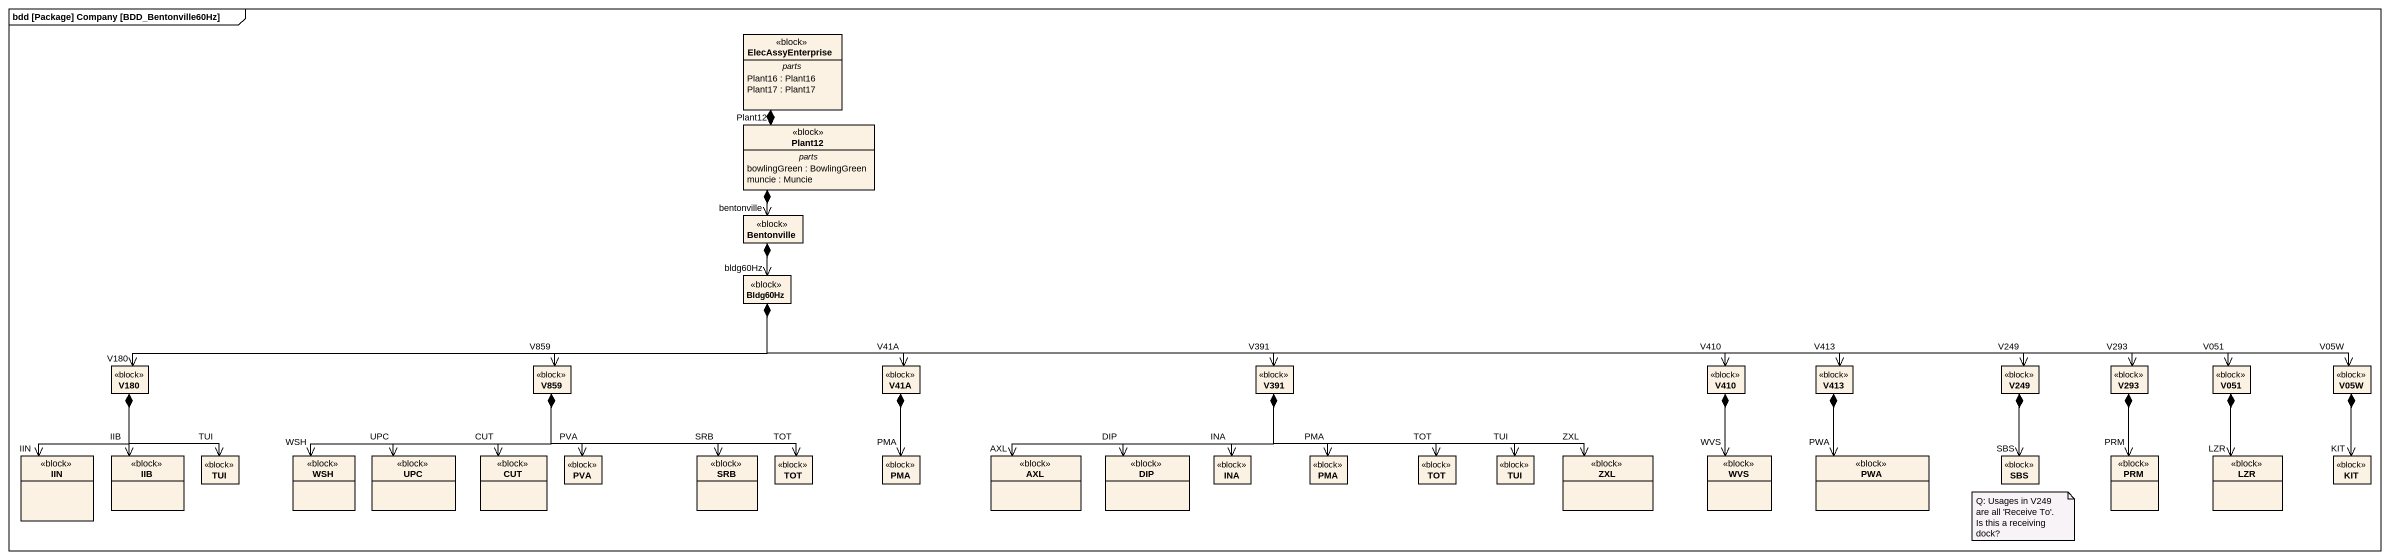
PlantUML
@startuml
mainframe bdd [Package] Company [BDD_Bentonville60Hz]
hide circle
hide empty members
class ElecAssyEnterprise <<block>> {
  -- parts --
  Plant16 : Plant16
  Plant17 : Plant17
}
class Plant12 <<block>> {
  -- parts --
  bowlingGreen : BowlingGreen
  muncie : Muncie
}
class Bentonville <<block>>
class Bldg60Hz <<block>>
class V180 <<block>>
class V859 <<block>>
class V41A <<block>>
class V391 <<block>>
class V410 <<block>>
class V413 <<block>>
class V249 <<block>>
class V293 <<block>>
class V051 <<block>>
class V05W <<block>>
class IIN <<block>>
class IIB <<block>>
class TUI <<block>>
class WSH <<block>>
class UPC <<block>>
class CUT <<block>>
class PVA <<block>>
class SRB <<block>>
class TOT <<block>>
class PMA <<block>>
class AXL <<block>>
class DIP <<block>>
class INA <<block>>
class "PMA" as PMA_2 <<block>>
class "TOT" as TOT_2 <<block>>
class "TUI" as TUI_2 <<block>>
class ZXL <<block>>
class WVS <<block>>
class PWA <<block>>
class SBS <<block>>
class PRM <<block>>
class LZR <<block>>
class KIT <<block>>
Plant12 "Plant12" <-up-* ElecAssyEnterprise
Bentonville "bentonville" <-up-* Plant12
Bldg60Hz "bldg60Hz" <-up-* Bentonville
V180 "V180" <-right-* Bldg60Hz
V859 "V859" <-right-* Bldg60Hz
V41A "V41A" <-up-* Bldg60Hz
V391 "V391" <-left-* Bldg60Hz
V410 "V410" <-left-* Bldg60Hz
V413 "V413" <-left-* Bldg60Hz
V249 "V249" <-left-* Bldg60Hz
V293 "V293" <-left-* Bldg60Hz
V051 "V051" <-left-* Bldg60Hz
V05W "V05W" <-left-* Bldg60Hz
IIN "IIN" <-up-* V180
IIB "IIB" <-up-* V180
TUI "TUI" <-up-* V180
WSH "WSH" <-right-* V859
UPC "UPC" <-up-* V859
CUT "CUT" <-up-* V859
PVA "PVA" <-up-* V859
SRB "SRB" <-left-* V859
TOT "TOT" <-left-* V859
PMA "PMA" <-up-* V41A
AXL "AXL" <-right-* V391
DIP "DIP" <-up-* V391
INA "INA" <-up-* V391
PMA_2 "PMA" <-up-* V391
TOT_2 "TOT" <-left-* V391
TUI_2 "TUI" <-left-* V391
ZXL "ZXL" <-left-* V391
WVS "WVS" <-up-* V410
PWA "PWA" <-up-* V413
SBS "SBS" <-up-* V249
PRM "PRM" <-up-* V293
LZR "LZR" <-up-* V051
KIT "KIT" <-up-* V05W
note as N1
  Q: Usages in V249 are all 'Receive To'. Is this a receiving dock?
end note
@enduml
